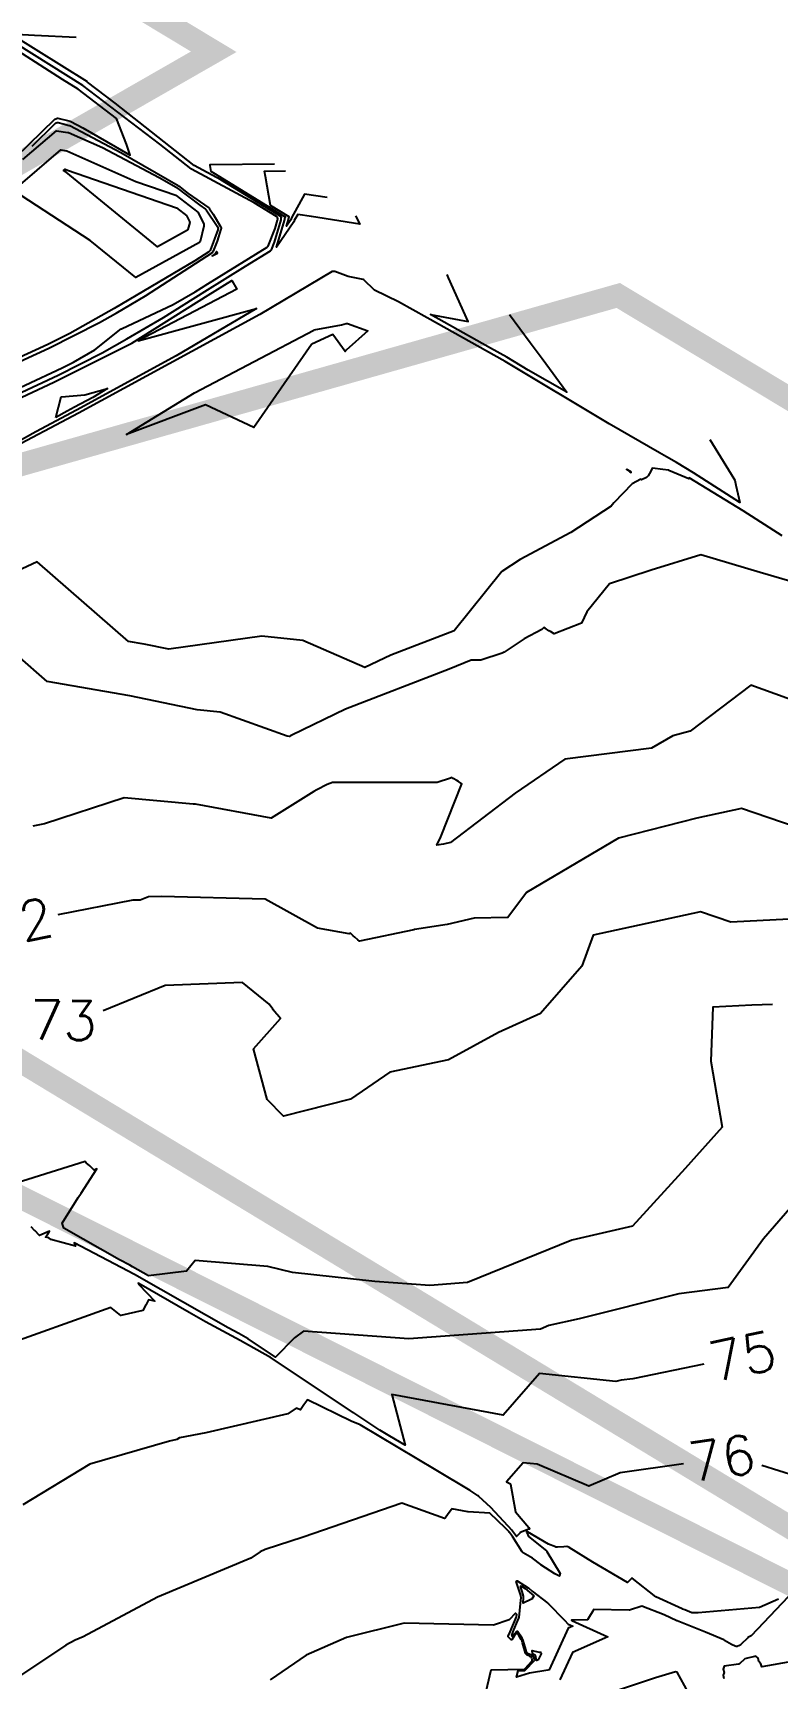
# Model space of a CAD drawing. Header units: metres. Extents: x 729358 to 732680, y 1423022 to 1426117.
# Drawn here: x 730522 to 730645.5, y 1425700.8 to 1425973.9 of the extents above; entities that cross this region are included whole.
import ezdxf

# ---------------------------------------------------------------- set-up
doc = ezdxf.new("R2010")
doc.units = ezdxf.units.M
doc.header["$MEASUREMENT"] = 0
doc.linetypes.add('PHANTOM', pattern=[2.5, 1.25, -0.25, 0.25, -0.25, 0.25, -0.25])
for name, color, linetype in [('36Bound', 6, 'PHANTOM'), ('HR36 IE-Exi_Xref$0$CONTOUR', 8, 'Continuous'), ('HR36 IE-Exi_Xref$0$CONTOURINDEX', 10, 'Continuous'), ('HR36 IE-Exi_Xref$0$CONTOURTEXT', 7, 'Continuous')]:
    doc.layers.add(name, color=color, linetype=linetype)
doc.styles.add('HR36 IE-Exi_Xref$0$5mm', font='simplex', dxfattribs={"height": 5})

msp = doc.modelspace()

# ---------------------------------------------------------------- linework, layer by layer
at = {"layer": '36Bound', "const_width": 3.84}
for points in [[(730289.62, 1426031.78), (730277.2, 1426016.1), (730269.75, 1426006.7), (730241.78, 1425971.41), (730272.49, 1425952.62), (730351.35, 1425905.24), (730469.54, 1425923.49), (730552.01, 1425970.78), (730324.34, 1426107.99)], [(730651.35, 1425723.57), (730689.66, 1425791.16), (730730.52, 1425863.24), (730619.16, 1425930.32), (730510.42, 1425899.52), (730408.63, 1425870.63)]]:
    msp.add_lwpolyline(points, close=True, dxfattribs=at)
msp.add_lwpolyline([(731089.29, 1424869.87), (731097.59, 1425120.07), (731110.41, 1425192.42), (731138.07, 1425349.11), (731186.64, 1425492.9), (731134.88, 1425523.96), (731220.89, 1425664.9), (730803.81, 1425911.35), (730764.78, 1425842.6), (730723.84, 1425770.49), (730682.74, 1425698.76), (730672.5, 1425703.91), (730659.08, 1425710.65), (730650.07, 1425715.18), (730455.78, 1425812.86), (730385.15, 1425653.57), (730390.36, 1425601.87), (730354.83, 1425374.71), (730264.08, 1425176.5), (730117.5, 1425088.87), (729994.08, 1425024.16), (729814.03, 1424892.64)], dxfattribs=at)
at = {"layer": 'HR36 IE-Exi_Xref$0$CONTOUR', "flags": 128}
for points, elevation in [([(730496.07, 1425903.89), (730526.85, 1425918.32), (730528.73, 1425919.27), (730532.28, 1425921.29), (730536.67, 1425924.78), (730536.68, 1425924.79), (730545.27, 1425928.8), (730548.92, 1425930.93), (730549.98, 1425931.6), (730551.02, 1425932.24), (730560.86, 1425938.32), (730560.9, 1425938.35), (730560.93, 1425938.39), (730561.04, 1425938.53), (730562.18, 1425941.45), (730562.61, 1425942.84), (730562.64, 1425943.03), (730562.57, 1425943.23), (730562.59, 1425943.29), (730562.43, 1425943.43), (730558.71, 1425945.71), (730548.3, 1425951.31), (730548.25, 1425951.33), (730543.05, 1425955.45), (730530.29, 1425965.16), (730530.27, 1425965.17), (730513.75, 1425975.51)], 69.5), ([(730506.35, 1425907.82), (730526.16, 1425917.11), (730533.48, 1425920.79), (730537.59, 1425923.13), (730543.66, 1425926.67), (730550.54, 1425931), (730557.28, 1425935.16), (730561.44, 1425937.73), (730561.45, 1425937.74), (730561.54, 1425937.85), (730561.59, 1425937.91), (730562.08, 1425939.16), (730563.21, 1425942.88), (730563.23, 1425943.01), (730563.19, 1425943.15), (730563.24, 1425943.31), (730563.13, 1425943.41), (730553.21, 1425949.51), (730548.76, 1425951.9), (730548.74, 1425951.91), (730535.66, 1425962.25), (730531.06, 1425965.75), (730531.05, 1425965.76), (730518.3, 1425973.74), (730522.25, 1425973.54), (730529.17, 1425973.2)], 69), ([(730521.86, 1425955.1), (730525.69, 1425958.86), (730525.75, 1425958.9), (730525.85, 1425958.96), (730526.04, 1425959.03), (730526.19, 1425959.03), (730526.21, 1425959.03), (730527.03, 1425958.82), (730527.99, 1425958.56), (730528.04, 1425958.54), (730528.11, 1425958.51), (730536.61, 1425954.04), (730546.08, 1425948.56), (730546.09, 1425948.56), (730546.1, 1425948.55), (730546.12, 1425948.54), (730546.14, 1425948.52), (730547.78, 1425947.27), (730551.21, 1425944.84), (730551.23, 1425944.81), (730551.32, 1425944.71), (730551.92, 1425943.82), (730553.16, 1425941.76), (730553.19, 1425941.66), (730553.23, 1425941.52), (730553.22, 1425941.42), (730553.21, 1425941.32), (730553.21, 1425941.31), (730552.57, 1425939.36), (730551.94, 1425937.66), (730551.82, 1425937.51), (730551.76, 1425937.42), (730551.73, 1425937.4), (730540.65, 1425930.19), (730535.76, 1425927.31), (730535.75, 1425927.3), (730535.72, 1425927.29), (730533.03, 1425925.78), (730524.62, 1425921.51), (730517.78, 1425918.37)], 69.5), ([(730520.32, 1425952.89), (730525.89, 1425957.67), (730527.8, 1425957.4), (730527.9, 1425957.37), (730533.57, 1425954.86), (730542.97, 1425949.91), (730545.78, 1425948.29), (730545.8, 1425948.27), (730545.84, 1425948.25), (730545.84, 1425948.25), (730545.85, 1425948.24), (730549.69, 1425945.31), (730550.66, 1425944.62), (730550.73, 1425944.55), (730550.76, 1425944.52), (730552.59, 1425941.82), (730552.63, 1425941.74), (730552.71, 1425941.52), (730552.72, 1425941.52), (730552.72, 1425941.51), (730552.69, 1425941.27), (730552.69, 1425941.25), (730552.67, 1425941.21), (730551.42, 1425937.81), (730551.39, 1425937.78), (730551.27, 1425937.61), (730551.22, 1425937.57), (730548.88, 1425936.05), (730535.5, 1425928.18), (730535.46, 1425928.15), (730535.46, 1425928.15), (730528.11, 1425924.02), (730524.47, 1425922.17), (730503.42, 1425912.52)], 69), ([(730549.64, 1425939.12), (730539.08, 1425933.28), (730531.5, 1425939.47), (730531.48, 1425939.45), (730518.78, 1425947.75), (730526.61, 1425954.47), (730527.58, 1425954.34), (730527.63, 1425954.32), (730539.09, 1425949.25), (730545.71, 1425946.96), (730545.77, 1425946.93), (730549.35, 1425944.17), (730549.41, 1425944.09), (730550.35, 1425942.17), (730550.37, 1425941.84), (730549.77, 1425939.3), (730549.64, 1425939.12)], 68.5), ([(730575.53, 1425943.55), (730576.25, 1425942.13), (730568.24, 1425943.41), (730565.95, 1425943.78), (730565.38, 1425942.75), (730565.35, 1425942.66), (730565.31, 1425942.56), (730562.42, 1425938.31), (730563.82, 1425942.91), (730563.83, 1425942.99), (730563.81, 1425943.07), (730563.9, 1425943.34), (730563.83, 1425943.39), (730551.6, 1425950.91), (730551.43, 1425951.88), (730551.4, 1425952.06), (730562.08, 1425952.15)], 68.5), ([(730634.37, 1425906.43), (730638.37, 1425899.9), (730638.51, 1425899.66), (730638.7, 1425898.81), (730639.33, 1425895.93), (730631.63, 1425900.88), (730628.83, 1425902.58), (730628.82, 1425902.58), (730628.82, 1425902.59), (730627.15, 1425903.55), (730626.03, 1425904.2), (730626.01, 1425904.21), (730626, 1425904.21), (730617.63, 1425909.01), (730600.39, 1425919.36), (730600.37, 1425919.37), (730587.44, 1425926.6), (730582.69, 1425929.26), (730582.67, 1425929.26), (730582.66, 1425929.27), (730578.71, 1425931.2), (730576.94, 1425932.89), (730576.91, 1425932.91), (730576.83, 1425932.95), (730574.33, 1425933.47), (730572.12, 1425934.31), (730571.92, 1425934.27), (730571.67, 1425934.3), (730571.66, 1425934.29), (730559.64, 1425927.16), (730529.57, 1425910.8), (730529.56, 1425910.79), (730517.23, 1425904.23)], 69), ([(730516.62, 1425911.76), (730525.46, 1425915.9), (730538.22, 1425922.3), (730538.29, 1425922.35), (730538.4, 1425922.41), (730551.09, 1425930.39), (730555, 1425932.81), (730555.84, 1425931.37), (730539.44, 1425922.76), (730559.11, 1425928.18), (730545.79, 1425920.28), (730529.24, 1425911.28), (730529.24, 1425911.28), (730522.46, 1425907.66), (730514, 1425902.99)], 68.5), ([(730601.13, 1425927.17), (730604.54, 1425922.53), (730606.53, 1425919.83), (730610.62, 1425914.27), (730604.2, 1425917.94), (730600.64, 1425920.08), (730600.64, 1425920.08), (730597.97, 1425921.57), (730587.99, 1425927.15), (730594.22, 1425926), (730591, 1425933.25), (730590.75, 1425933.81)], 68.5), ([(730548.82, 1425914.13), (730568.64, 1425924.57), (730568.69, 1425924.59), (730573.21, 1425925.45), (730573.24, 1425925.46), (730573.97, 1425925.66), (730573.97, 1425925.66), (730574.15, 1425925.64), (730574.21, 1425925.64), (730577.58, 1425924.46), (730573.97, 1425921.22), (730573.81, 1425921.02), (730571.8, 1425923.82), (730568.27, 1425922.22), (730568.24, 1425922.2), (730558.65, 1425908.37), (730550.64, 1425912.18), (730537.54, 1425907.22), (730548.82, 1425914.13)], 69), ([(730646.38, 1425890.41), (730639.91, 1425894.57), (730630.91, 1425900.04), (730630.85, 1425899.88), (730627.54, 1425901.28), (730627.53, 1425901.29), (730627.52, 1425901.29), (730626.54, 1425901.42), (730624.84, 1425901.63), (730624.74, 1425901.45), (730624.35, 1425900.76), (730624.13, 1425900.38), (730624.13, 1425900.38), (730624.06, 1425900.29), (730623.96, 1425900.18), (730623.86, 1425900.11), (730623.02, 1425899.73), (730622.93, 1425899.79), (730621.46, 1425899.05), (730618.45, 1425895.91), (730617.96, 1425895.34), (730611.3, 1425890.96), (730602.86, 1425886.5), (730599.82, 1425884.5), (730591.9, 1425874.66), (730581.39, 1425870.6), (730577.09, 1425868.52), (730566.78, 1425873.05), (730560.02, 1425873.76), (730544.53, 1425871.57), (730540.44, 1425872.42), (730537.87, 1425872.87), (730522.71, 1425886.1), (730515.92, 1425882.94)], 69.5), ([(730620.56, 1425901.44), (730620.54, 1425901.42), (730621.01, 1425901.09), (730621.29, 1425900.95), (730621.19, 1425901.1), (730620.56, 1425901.44)], 69.5), ([(730651.75, 1425861.81), (730641.14, 1425865.62), (730631.11, 1425857.96), (730628.23, 1425857.22), (730624.7, 1425855.14), (730610.28, 1425853.3), (730602.03, 1425847.68), (730591.33, 1425839.51), (730590.13, 1425839.23), (730589.06, 1425839.07), (730589.73, 1425840.44), (730593.22, 1425849.25), (730592.62, 1425849.62), (730592.37, 1425849.77), (730591.77, 1425850.14), (730591.52, 1425850.3), (730591.31, 1425850.16), (730589.11, 1425849.45), (730571.71, 1425849.45), (730570.85, 1425849.1), (730569.1, 1425848.22), (730568.64, 1425847.94), (730561.54, 1425843.52), (730548.98, 1425845.83), (730548.58, 1425845.87), (730537.13, 1425846.92), (730523.9, 1425842.6), (730521.99, 1425842.23)], 71), ([(730647.96, 1425826.79), (730647.52, 1425826.78), (730637.82, 1425826.25), (730632.8, 1425827.96), (730614.98, 1425824.13), (730613.11, 1425818.98), (730606.24, 1425811.08), (730599.28, 1425807.92), (730590.98, 1425803.42), (730581.25, 1425801.38), (730574.74, 1425796.9), (730563.6, 1425794.03), (730560.9, 1425796.83), (730558.6, 1425805.21), (730563.08, 1425810.27), (730562.52, 1425810.93), (730562.44, 1425811.04), (730561.88, 1425811.7), (730561.8, 1425811.81), (730561.2, 1425812.65), (730556.8, 1425816.24), (730543.95, 1425815.77), (730533.64, 1425811.54)], 73), ([(730651.28, 1425782.93), (730643.28, 1425773.7), (730637.43, 1425765.59), (730629.2, 1425764.55), (730612.67, 1425760.42), (730607.62, 1425759.27), (730606.25, 1425758.71), (730584.37, 1425757.08), (730566.89, 1425758.34), (730565.44, 1425757.24), (730562.26, 1425754.06), (730557.74, 1425757.07), (730556.19, 1425757.94), (730556.16, 1425757.95), (730554.39, 1425758.91), (730543.23, 1425765.27), (730538.84, 1425767.79), (730528.83, 1425773.03), (730529.07, 1425772.47), (730524.95, 1425773.57), (730524.62, 1425773.84), (730524.09, 1425773.97), (730524.4, 1425774.4), (730524.76, 1425774.96), (730523.1, 1425774.24), (730523.09, 1425774.24), (730523.02, 1425774.32), (730522.35, 1425774.99), (730522.31, 1425775.03), (730521.71, 1425775.69)], 74.5), ([(730633.36, 1425752.89), (730621.6, 1425750.46), (730619.62, 1425750.21), (730618.77, 1425750), (730606.06, 1425751.3), (730600.04, 1425744.42), (730581.57, 1425747.84), (730583.76, 1425739.44), (730581.25, 1425740.93), (730581.25, 1425740.93), (730581.25, 1425740.93), (730579.57, 1425741.93), (730575.24, 1425744.8), (730575.23, 1425744.81), (730575.22, 1425744.81), (730574.84, 1425745.07), (730561.44, 1425753.97), (730556.39, 1425756.8), (730556.38, 1425756.81), (730550.65, 1425759.91), (730547.92, 1425761.47), (730539.6, 1425766.25), (730539.46, 1425766.32), (730539.55, 1425766.1), (730542.24, 1425763.36), (730541.2, 1425763.56), (730541.08, 1425763.36), (730540.72, 1425762.68), (730540.6, 1425762.48), (730540.24, 1425761.8), (730536.59, 1425760.96), (730534.95, 1425762.26), (730515.98, 1425755.54)], 75), ([(730645.76, 1425713.88), (730642.63, 1425712.49), (730632.42, 1425711.6), (730631.36, 1425711.58), (730630.21, 1425712.08), (730629.84, 1425712.22), (730629.78, 1425712.25), (730625.37, 1425714.27), (730621.46, 1425717.35), (730621.39, 1425717.37), (730620.71, 1425716.61), (730614.92, 1425720.01), (730611.02, 1425722.46), (730610.96, 1425722.48), (730610.81, 1425722.55), (730610.63, 1425722.59), (730610.11, 1425722.52), (730609.1, 1425722.47), (730609.01, 1425722.47), (730608.88, 1425722.5), (730608.82, 1425722.5), (730608.72, 1425722.54), (730607.58, 1425722.97), (730604.1, 1425725.04), (730604.1, 1425725.04), (730604, 1425725.04), (730603.93, 1425725.01), (730603.94, 1425724.99), (730603.97, 1425724.95), (730604.24, 1425724.29), (730607.23, 1425721.88), (730607.28, 1425721.81), (730607.29, 1425721.79), (730607.29, 1425721.79), (730609.54, 1425718.1), (730609.38, 1425717.7), (730608.63, 1425718.04), (730606.33, 1425719.58), (730606.3, 1425719.6), (730604.93, 1425720.68), (730603.36, 1425721.56), (730603.25, 1425721.67), (730603.23, 1425721.69), (730601.59, 1425724.28), (730601.12, 1425724.92), (730601.12, 1425724.93), (730601.11, 1425724.93), (730601.05, 1425725.01), (730600.45, 1425725.65), (730597.82, 1425728.12), (730594.23, 1425728.38), (730594.19, 1425728.38), (730591.54, 1425728.83), (730591.48, 1425728.75), (730590.94, 1425728.03), (730590.4, 1425727.32), (730590.34, 1425727.23), (730583.22, 1425729.81), (730566.88, 1425724.15), (730560.57, 1425722.1), (730559.7, 1425721.72), (730558.16, 1425720.66), (730542.67, 1425714.18), (730530.31, 1425707.61), (730528.98, 1425707.07), (730527.46, 1425706.21), (730513.91, 1425697.19)], 77), ([(730610.85, 1425709.73), (730611.63, 1425709.38), (730610.87, 1425709.03), (730607.67, 1425702.12), (730607.48, 1425702.05), (730607.48, 1425702.05), (730604.42, 1425701.56), (730602.27, 1425700.91), (730602.52, 1425701.98), (730603.65, 1425702.01), (730603.8, 1425702.16), (730605.2, 1425703.6), (730605.24, 1425703.68), (730605.24, 1425703.78), (730605.14, 1425704.26), (730605.1, 1425704.36), (730604.47, 1425704.65), (730604.39, 1425704.71), (730604.38, 1425704.72), (730604.22, 1425704.78), (730604.12, 1425704.85), (730604.05, 1425704.9), (730604.01, 1425704.97), (730603.93, 1425705.12), (730603.71, 1425705.89), (730603.34, 1425707.16), (730603.32, 1425707.2), (730603.28, 1425707.29), (730603.11, 1425707.57), (730602.51, 1425708.46), (730602.5, 1425708.47), (730602.48, 1425708.48), (730602.38, 1425708.5), (730602.35, 1425708.49), (730601.61, 1425707.68), (730601.47, 1425707.89), (730601.82, 1425708.79), (730602.46, 1425710.2), (730602.67, 1425710.7), (730602.7, 1425710.8), (730602.7, 1425710.82), (730602.94, 1425713.14), (730603.03, 1425714.11), (730603.03, 1425714.13), (730603.01, 1425714.36), (730603, 1425714.39), (730602.99, 1425714.45), (730602.22, 1425716.79), (730602.22, 1425716.8), (730602.23, 1425716.81), (730602.36, 1425716.91), (730602.37, 1425716.9), (730604.22, 1425715.73), (730604.24, 1425715.72), (730604.86, 1425715.2), (730607.48, 1425713.2), (730607.51, 1425713.17), (730607.53, 1425713.15), (730610.21, 1425710.38), (730610.85, 1425709.73)], 77.5), ([(730604.82, 1425713.88), (730604.67, 1425713.78), (730603.36, 1425713.22), (730603.45, 1425714.11), (730603.43, 1425714.28), (730603.43, 1425714.34), (730603.42, 1425714.35), (730603.19, 1425715.14), (730602.92, 1425715.95), (730602.92, 1425715.98), (730602.96, 1425716.03), (730603.01, 1425716.06), (730603.09, 1425716.04), (730603.71, 1425715.65), (730603.71, 1425715.65), (730605.17, 1425714.42), (730604.82, 1425713.88)], 77), ([(730606.02, 1425705.06), (730606.31, 1425705.04), (730606.35, 1425704.79), (730606.12, 1425704.34), (730605.87, 1425703.8), (730605.62, 1425703.7), (730605.61, 1425703.7), (730605.61, 1425703.7), (730605.61, 1425703.7), (730605.44, 1425704.51), (730605.43, 1425704.51), (730604.9, 1425704.76), (730604.9, 1425704.85), (730604.89, 1425705.33), (730606.02, 1425705.06)], 77), ([(730630.79, 1425698.44), (730628.92, 1425701.75), (730628.66, 1425701.8), (730625.36, 1425700.8), (730613.16, 1425696.74)], 79), ([(730648.32, 1425703.57), (730642.98, 1425702.6), (730642.85, 1425703.14), (730642.49, 1425703.49), (730642.36, 1425704.04), (730642, 1425704.39), (730640.19, 1425703.96), (730639.27, 1425703.13), (730639.27, 1425703.12), (730639.19, 1425703.08), (730639.1, 1425703.08), (730636.74, 1425702.72), (730636.6, 1425702.24), (730636.73, 1425701.69), (730636.58, 1425701.22), (730636.71, 1425700.67)], 79)]:
    msp.add_lwpolyline(points, dxfattribs=dict(at, elevation=elevation))
at = {"layer": 'HR36 IE-Exi_Xref$0$CONTOURINDEX', "flags": 128}
for points, elevation in [([(730517.08, 1425951.21), (730525.61, 1425959.59), (730525.62, 1425959.6), (730525.65, 1425959.61), (730526.08, 1425959.76), (730526.12, 1425959.76), (730526.12, 1425959.76), (730527.95, 1425959.3), (730528.18, 1425959.24), (730528.29, 1425959.19), (730528.31, 1425959.19), (730530.26, 1425958.16), (730538.14, 1425953.6), (730537.52, 1425955.44), (730535.89, 1425959.71), (730529.52, 1425964.56), (730529.49, 1425964.58), (730526.92, 1425966.19), (730506.18, 1425979.5)], 70), ([(730547.67, 1425941.16), (730542.68, 1425938.41), (730527.49, 1425950.81), (730527.49, 1425950.81), (730527.09, 1425951.07), (730527.33, 1425951.27), (730527.36, 1425951.27), (730527.37, 1425951.27), (730527.72, 1425951.11), (730545.81, 1425944.87), (730545.84, 1425944.85), (730547.53, 1425943.55), (730547.56, 1425943.51), (730548.01, 1425942.6), (730548.02, 1425942.45), (730547.73, 1425941.25), (730547.67, 1425941.16)], 68), ([(730570.82, 1425946.56), (730567.1, 1425947.16), (730564.92, 1425943.21), (730564.79, 1425942.89), (730564.79, 1425942.87), (730564.09, 1425941.85), (730564.43, 1425942.95), (730564.43, 1425942.97), (730564.42, 1425942.99), (730564.55, 1425943.36), (730564.53, 1425943.37), (730561.46, 1425945.26), (730560.58, 1425950.08), (730560.42, 1425950.95), (730563.9, 1425950.99)], 68), ([(730552.24, 1425937.23), (730551.74, 1425936.9), (730552.21, 1425937.14), (730552.52, 1425937.28), (730552.62, 1425937.34), (730552.58, 1425937.52), (730552.49, 1425937.6), (730552.46, 1425937.52), (730552.46, 1425937.51), (730552.24, 1425937.23), (730552.24, 1425937.23), (730552.24, 1425937.23)], 70), ([(730525.81, 1425910.06), (730526.71, 1425913.5), (730526.74, 1425913.5), (730530.6, 1425913.81), (730534.38, 1425914.85), (730531.95, 1425913.4), (730528.92, 1425911.76), (730528.92, 1425911.76), (730527.68, 1425911.09), (730525.81, 1425910.06)], 68), ([(730653.49, 1425881.19), (730642.7, 1425884.3), (730632.88, 1425887.27), (730624.6, 1425884.71), (730617.68, 1425882.45), (730613.97, 1425877.81), (730613.05, 1425875.9), (730608.51, 1425874.13), (730607.89, 1425874.52), (730607.66, 1425874.66), (730607.04, 1425875.05), (730606.81, 1425875.19), (730606.45, 1425874.84), (730603.56, 1425873.31), (730600.22, 1425871.12), (730599.87, 1425870.9), (730596.36, 1425869.77), (730594.77, 1425869.77), (730591.11, 1425868.28), (730573.88, 1425861.63), (730564.95, 1425857.3), (730564.82, 1425857.23), (730564.6, 1425857.09), (730564.2, 1425857.16), (730553.08, 1425861.11), (730549.26, 1425861.52), (730538.06, 1425863.85), (730524.38, 1425866.23), (730519.44, 1425870.55)], 70), ([(730650.81, 1425841.33), (730639.61, 1425845.14), (730632.22, 1425843.55), (730619.18, 1425840.21), (730603.91, 1425831.19), (730600.82, 1425827.06), (730595.22, 1425826.94), (730590.74, 1425825.89), (730585.31, 1425825.04), (730585.25, 1425824.99), (730576.21, 1425823.12), (730575.91, 1425823.34), (730575.44, 1425823.75), (730575.14, 1425823.98), (730574.7, 1425824.43), (730574.5, 1425824.32), (730569.24, 1425825.29), (730560.57, 1425830.08), (730543.33, 1425830.54), (730541.19, 1425830.46), (730539.8, 1425829.89), (730538.58, 1425829.91), (730526.15, 1425827.47)], 72), ([(730644.79, 1425812.62), (730641.35, 1425812.5), (730634.85, 1425812.15), (730634.54, 1425803.18), (730636.43, 1425792.25), (730630.28, 1425785.36), (730621.51, 1425775.78), (730611.48, 1425773.49), (730594.16, 1425766.41), (730587.86, 1425765.94), (730578.73, 1425766.6), (730565.1, 1425768.07), (730560.98, 1425769.08), (730548.94, 1425770.09), (730547.47, 1425768.32), (730541.2, 1425767.56), (730538.55, 1425769.06), (730538.08, 1425769.33), (730536.39, 1425770.22), (730527.13, 1425775.48), (730526.85, 1425776.29), (730529.5, 1425780.57), (730530, 1425781.24), (730532.61, 1425785.29), (730532.18, 1425785.11), (730532.14, 1425785.06), (730531.6, 1425785.62), (730531.43, 1425785.79), (730530.86, 1425786.3), (730530.68, 1425786.5), (730515.44, 1425781.75)], 74), ([(730711.61, 1425781.5), (730711.07, 1425781.91), (730710.21, 1425782.56), (730710, 1425782.49), (730707.37, 1425781.69), (730704.46, 1425783.47), (730701.18, 1425781.04), (730700.96, 1425780.88), (730700.89, 1425780.82), (730700.69, 1425781.09), (730689.46, 1425770.9), (730688.63, 1425771.22), (730688.53, 1425771.27), (730687.7, 1425771.59), (730687.6, 1425771.64), (730685.27, 1425768.47), (730679.17, 1425761.67), (730673.24, 1425752.47), (730668.9, 1425746.99), (730665.08, 1425742.18), (730657.92, 1425732.66), (730654.26, 1425732.49), (730643.01, 1425736.07)], 76), ([(730629.98, 1425736.35), (730619.45, 1425734.82), (730614.27, 1425732.62), (730605.68, 1425736.29), (730603.38, 1425736.52), (730600.61, 1425733.35), (730600.61, 1425733.35), (730600.61, 1425733.35), (730600.61, 1425733.35), (730601.27, 1425732.99), (730601.29, 1425732.96), (730602.08, 1425728.35), (730604.29, 1425725.73), (730604.42, 1425725.47), (730604.43, 1425725.46), (730604.42, 1425725.46), (730604.42, 1425725.46), (730604.42, 1425725.46), (730604.34, 1425725.47), (730604.34, 1425725.47), (730604.33, 1425725.47), (730602.88, 1425724.95), (730602.88, 1425724.95), (730602.88, 1425724.95), (730602.88, 1425724.95), (730602.9, 1425724.93), (730602.9, 1425724.88), (730602.89, 1425724.88), (730602.28, 1425724.28), (730601.63, 1425725.17), (730601.6, 1425725.21), (730601.58, 1425725.24), (730601.57, 1425725.24), (730598, 1425729.08), (730596.02, 1425730.93), (730596, 1425730.94), (730595.95, 1425730.99), (730595.93, 1425731.01), (730594.6, 1425731.92), (730594.6, 1425731.92), (730594.59, 1425731.92), (730594.59, 1425731.92), (730588.94, 1425735.27), (730576.29, 1425742.79), (730574.82, 1425743.39), (730567.57, 1425746.93), (730567.46, 1425746.78), (730566.99, 1425746.12), (730566.87, 1425745.96), (730566.41, 1425745.31), (730565.7, 1425745.59), (730564.31, 1425744.63), (730550.72, 1425741.49), (730546.3, 1425740.66), (730545.9, 1425740.39), (730544.66, 1425740.1), (730531.45, 1425736.27), (730520.33, 1425729.51)], 76), ([(730647.38, 1425714.25), (730641.21, 1425707.76), (730640.87, 1425707.61), (730640.75, 1425707.53), (730640.65, 1425707.42), (730639.5, 1425706.35), (730639.32, 1425706.2), (730639.3, 1425706.19), (730639.19, 1425706.12), (730638.96, 1425706.03), (730638.93, 1425706.02), (730638.72, 1425706.02), (730638.59, 1425706.08), (730637.95, 1425706.32), (730636.8, 1425707.02), (730636.67, 1425707.09), (730636.66, 1425707.1), (730633.65, 1425708.39), (730628.93, 1425710.24), (730628.91, 1425710.25), (730626.77, 1425711.23), (730623.09, 1425712.71), (730621.01, 1425712.03), (730620.97, 1425712.02), (730615.06, 1425712.12), (730614.92, 1425711.84), (730614.54, 1425711.26), (730614.4, 1425710.98), (730614.03, 1425710.4), (730611.42, 1425710.36), (730611.39, 1425710.36), (730611.43, 1425710.33), (730617.41, 1425707.63), (730611.58, 1425705.01), (730609.47, 1425700.45)], 78), ([(730596.82, 1425696.91), (730598.06, 1425702.1), (730603.58, 1425702.24), (730604.29, 1425703), (730604.78, 1425703.5), (730604.87, 1425703.66), (730604.87, 1425703.87), (730604.84, 1425704.02), (730604.76, 1425704.2), (730604.56, 1425704.29), (730604.4, 1425704.42), (730604.38, 1425704.43), (730604.05, 1425704.56), (730604.01, 1425704.59), (730603.86, 1425704.7), (730603.77, 1425704.85), (730603.74, 1425704.91), (730603.26, 1425706.59), (730603.13, 1425707.03), (730603.08, 1425707.13), (730603.07, 1425707.16), (730602.66, 1425707.81), (730602.46, 1425708.13), (730602.43, 1425708.15), (730602.38, 1425708.18), (730602.35, 1425708.18), (730602.28, 1425708.15), (730601.96, 1425707.8), (730601.51, 1425707.13), (730601.49, 1425707.13), (730601.4, 1425707.12), (730601.38, 1425707.13), (730600.92, 1425707.55), (730600.88, 1425707.59), (730600.88, 1425707.61), (730600.86, 1425707.69), (730601.19, 1425708.41), (730602.25, 1425710.92), (730602.26, 1425710.93), (730602.28, 1425711.02), (730602.31, 1425711.32), (730602.16, 1425711.5), (730602.12, 1425711.51), (730601.03, 1425710.44), (730598.45, 1425709.52), (730583.62, 1425709.88), (730574.07, 1425707.49), (730567.33, 1425704.58), (730561.4, 1425700.47)], 78)]:
    msp.add_lwpolyline(points, dxfattribs=dict(at, elevation=elevation))

# ---------------------------------------------------------------- texts
at = {"layer": 'HR36 IE-Exi_Xref$0$CONTOURTEXT', "char_height": 6.5, "attachment_point": 5, "style": 'HR36 IE-Exi_Xref$0$5mm'}
for s, insert, rotation in [('{72}', (730519.72, 1425826.21, 72), 11.1176), ('{73}', (730527.06, 1425809.98, 73), 359.0573), ('{75}', (730639.77, 1425754.21, 75), 11.6649), ('{76}', (730636.34, 1425737.28, 76), 8.2676)]:
    msp.add_mtext(s, dxfattribs=dict(at, insert=insert, rotation=rotation))

doc.saveas('drawing.dxf')
